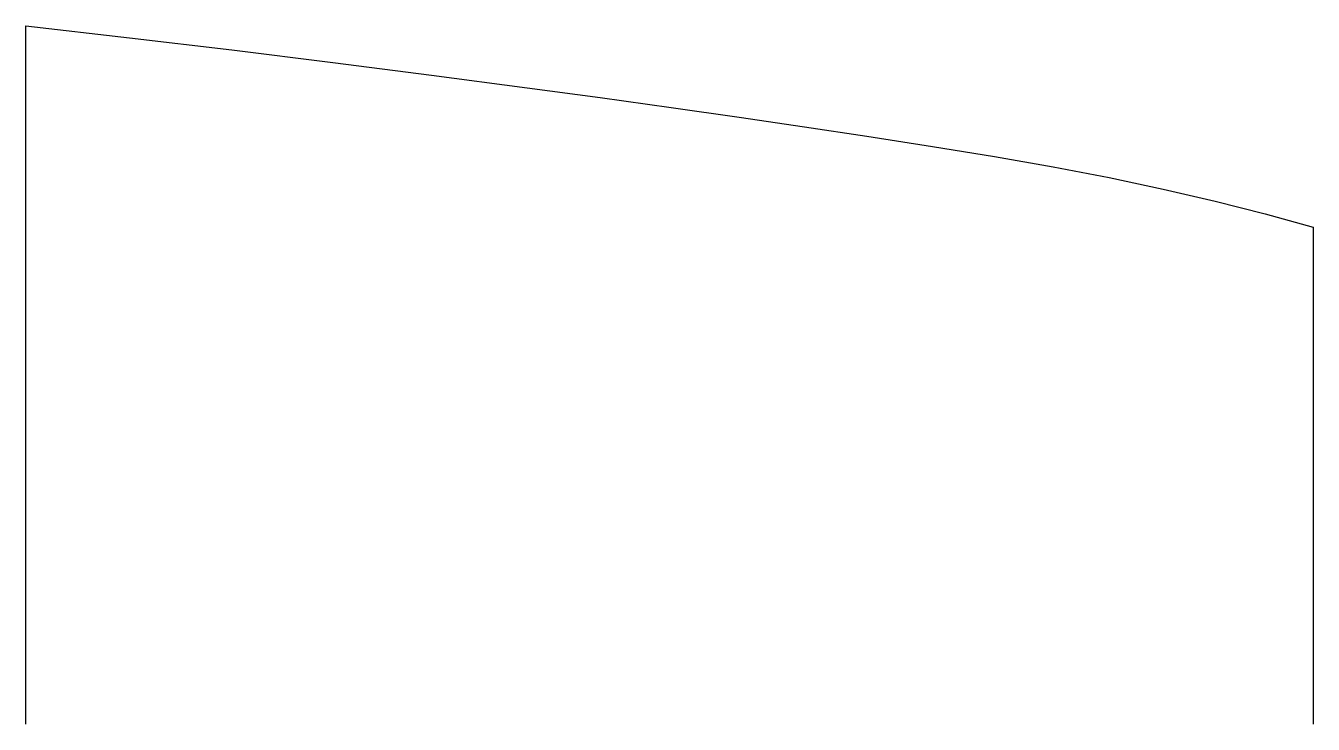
# Model space of a CAD drawing. Header units: millimetres. Extents: x 0 to 976, y 0 to 530.
import ezdxf

# ---------------------------------------------------------------- set-up
doc = ezdxf.new("R2010")
doc.units = ezdxf.units.MM

msp = doc.modelspace()

# ---------------------------------------------------------------- linework, layer by layer
at = {"color": 7, "linetype": 'Continuous'}
for p, q in [((0, 0), (0, 530)), ((976.41, 377.26), (976.41, 0))]:
    msp.add_line(p, q, dxfattribs=at)
at = {"color": 7, "linetype": 'Continuous', "flags": 128}
msp.add_lwpolyline([(0, 530), (78.58, 520.92), (156.33, 511.62), (232.81, 502.16), (307.62, 492.59), (380.34, 483), (435.74, 475.48), (489.39, 468.01), (541.09, 460.63), (590.64, 453.37), (637.83, 446.25), (687.59, 438.48), (734.57, 430.75), (779.16, 422.9), (821.74, 414.74), (862.68, 406.11), (902.13, 396.97), (940.05, 387.34), (976.41, 377.26)], dxfattribs=at)

doc.saveas('drawing.dxf')
